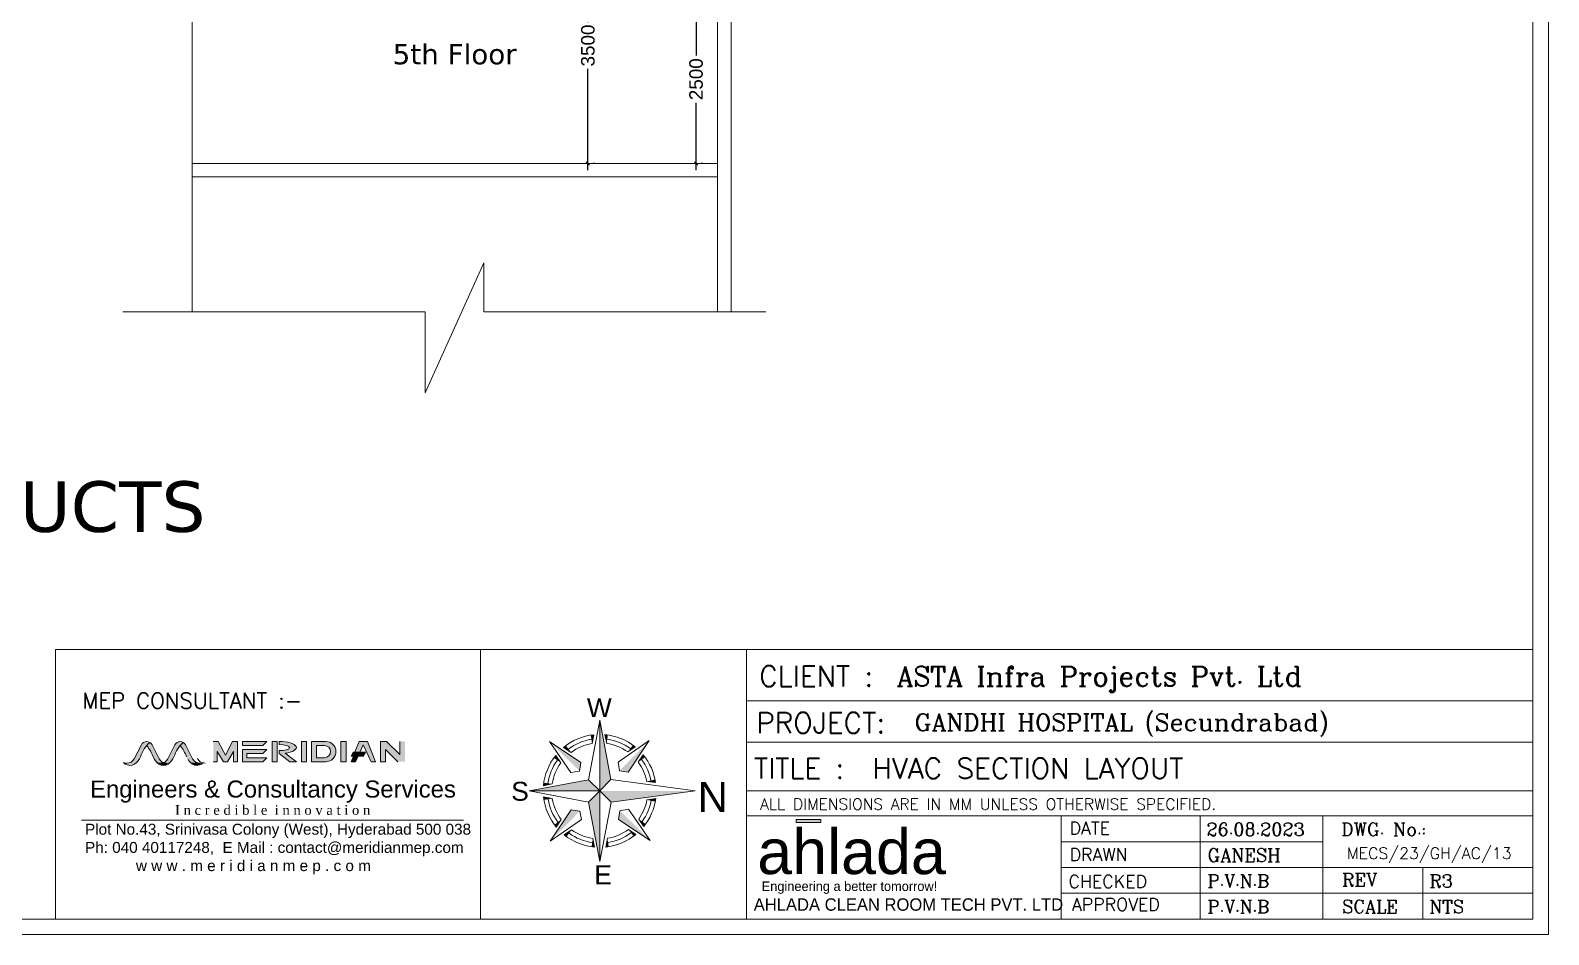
# Model space of a CAD drawing. Extents: x 3505867 to 4040009, y -660366 to -590408.
# Drawn here: x 4017497 to 4040009, y -625948 to -612528 of the extents above; entities that cross this region are included whole.
import ezdxf
from ezdxf.enums import TextEntityAlignment as Align

# ---------------------------------------------------------------- set-up
doc = ezdxf.new("R2010")
doc.units = 0
doc.header["$LTSCALE"] = 6
doc.header["$MEASUREMENT"] = 0
doc.linetypes.add('Hidden 2mm', pattern=[3, 2, -0.9999999999999999])
doc.layers.get('0').update_dxf_attribs({"linetype": 'CONTINUOUS', "lineweight": 0})
doc.layers.get('Defpoints').update_dxf_attribs({"linetype": 'CONTINUOUS', "lineweight": 0})
for name, color, linetype, lineweight in [('AHU-N Ducting', 30, 'CONTINUOUS', 0), ('FURNITURE WALL', 8, 'CONTINUOUS', 0), ('hatch', 252, 'CONTINUOUS', 0), ('MEP_HVAC_RA_DUCT', 1, 'CONTINUOUS', 0), ('MEP_HVAC_TEXT', 7, 'CONTINUOUS', 0), ('TITLE', 7, 'CONTINUOUS', 0)]:
    doc.layers.add(name, color=color, linetype=linetype, lineweight=lineweight)
doc.styles.add('ARIAL', font='arial.ttf')
doc.styles.add('FS-ARIAL', font='arial.ttf')
doc.styles.add('IRFAN', font='romans.shx')
doc.styles.add('RAGHAV', font='')
doc.styles.add('sudheer', font='romanc.shx')
doc.styles.add('VERDANA', font='verdana.ttf')
doc.styles.get('RAGHAV').set_extended_font_data('Sakkal Majalla')
doc.dimstyles.new('TEXT', dxfattribs={"dimscale": 0, "dimtxt": 500, "dimasz": 100, "dimexe": 75, "dimexo": 100, "dimgap": 50, "dimtad": 0, "dimdec": 0, "dimzin": 0, "dimdsep": 46, "dimtxsty": 'ARIAL', "dimblk": 'OBLIQUE', "dimcen": 0.09, "dimdle": 100, "dimclrd": 256, "dimclre": 256, "dimclrt": 6, "dimadec": 0, "dimazin": 0, "dimtfac": 1, "dimtdec": 0, "dimtofl": 0, "dimtmove": 2, "dimatfit": 3, "dimfxl": 1, "dimfrac": 2, "dimtolj": 1, "dimtzin": 0, "dimarcsym": 0})

# ---------------------------------------------------------------- blocks, each defined once
blk = doc.blocks.new('_Oblique')
at = {"color": 0, "linetype": 'ByBlock', "lineweight": -2}
blk.add_line((-0.5, -0.5), (0.5, 0.5), dxfattribs=at)
blk = doc.blocks.new('*D133')
at = {"layer": 'Defpoints', "color": 0, "linetype": 'ByBlock', "transparency": 16777216}
for p in [(4027368.055144658, -612003.2798517904), (4027368.055144658, -614503.2798517904), (4027368.05514469, -614503.2798517904)]:
    blk.add_point(p, dxfattribs=at)
at = {"layer": 'MEP_HVAC_RA_DUCT', "linetype": 'ByBlock', "lineweight": -2, "transparency": 16777216}
for p, q in [((4027368.05514469, -611903.2798517904), (4027368.05514469, -612903.27985179)), ((4027468.055144658, -612003.2798517904), (4027443.05514469, -612003.2798517904)), ((4027368.05514469, -614603.2798517904), (4027368.05514469, -613603.27985179)), ((4027468.055144658, -614503.2798517904), (4027443.05514469, -614503.2798517904))]:
    blk.add_line(p, q, dxfattribs=at)
at = {"layer": 'MEP_HVAC_RA_DUCT', "linetype": 'ByBlock', "lineweight": -2, "transparency": 16777216, "xscale": 50, "yscale": 50, "zscale": 50}
for p, rotation in [((4027368.05514469, -612003.2798517904), 90), ((4027368.05514469, -614503.2798517904), 270)]:
    blk.add_blockref('_Oblique', p, dxfattribs=dict(at, rotation=rotation))
at = {"layer": 'MEP_HVAC_RA_DUCT', "color": 6, "linetype": 'ByBlock', "transparency": 16777216, "insert": (4027368.05514469, -613253.2798517904), "char_height": 200, "attachment_point": 5, "rotation": 90, "style": 'ARIAL'}
blk.add_mtext('\\A1;2500', dxfattribs=at)
blk = doc.blocks.new('*D136')
at = {"layer": 'Defpoints', "color": 0, "linetype": 'ByBlock', "transparency": 16777216}
for p in [(4025764.436144723, -611003.2798517904), (4025764.436144747, -611003.2798517904), (4025764.436144723, -614503.2798517904)]:
    blk.add_point(p, dxfattribs=at)
at = {"layer": 'MEP_HVAC_RA_DUCT', "linetype": 'ByBlock', "lineweight": -2, "transparency": 16777216}
for p, q in [((4025764.436144747, -610903.2798517904), (4025764.436144747, -612405.0533852149)), ((4025864.436144723, -611003.2798517904), (4025839.436144747, -611003.2798517904)), ((4025764.436144747, -614603.2798517904), (4025764.436144747, -613101.5063183662)), ((4025864.436144723, -614503.2798517904), (4025839.436144747, -614503.2798517904))]:
    blk.add_line(p, q, dxfattribs=at)
at = {"layer": 'MEP_HVAC_RA_DUCT', "linetype": 'ByBlock', "lineweight": -2, "transparency": 16777216, "xscale": 50, "yscale": 50, "zscale": 50}
for p, rotation in [((4025764.436144747, -611003.2798517904), 90), ((4025764.436144747, -614503.2798517904), 270)]:
    blk.add_blockref('_Oblique', p, dxfattribs=dict(at, rotation=rotation))
at = {"layer": 'MEP_HVAC_RA_DUCT', "color": 6, "linetype": 'ByBlock', "transparency": 16777216, "insert": (4025764.436144747, -612753.2798517904), "char_height": 200, "attachment_point": 5, "rotation": 90, "style": 'ARIAL'}
blk.add_mtext('\\A1;3500', dxfattribs=at)
blk = doc.blocks.new('Logo')
h = blk.add_hatch(color=134)
h.dxf.hatch_style = 1
h.paths.add_polyline_path([(7.308639725975809, 6.258069192477706), (4.465298573544715, 6.258069192477706), (4.465298573544715, 5.928748429683765), (7.308639725975809, 5.928748429683765)])
at = {"color": 134}
blk.add_lwpolyline([(4.465298573544715, 6.258069192477706), (7.308639725975809, 6.258069192477706), (7.308639725975809, 5.928748429683765), (4.465298573544715, 5.928748429683765)], close=True, dxfattribs=at)
at = {"color": 134, "style": 'FS-ARIAL'}
blk.add_text('ahlada', height=5.161484117590589, dxfattribs=at).set_placement((0, 0))
at = {"color": 8, "style": 'RAGHAV'}
blk.add_text('Engineering a better tomorrow!', height=1.096885695377953, dxfattribs=at).set_placement((0.5166822813089311, -1.941864183998433))
blk = doc.blocks.new('A$C4A7C6C7E')
at = {"layer": 'TITLE', "color": 8, "lineweight": 5}
for p, q in [((-4206.891931593418, 4143.569956719874), (0, 26095.19339799881)), ((0, 26095.19339799881), (0, 0)), ((0, 0), (0, 26095.19339799881)), ((4143.569955229759, 4206.891930103302), (0, 26095.19339799881)), ((-6940.913493931294, 10517.96004921198), (-18592.01132357121, 18312.16509193182)), ((-10622.01104015112, 6780.608028173446), (-18592.01132357121, 18312.16509193182)), ((-2825.268928706646, 17518.88860762119), (-2233.914661407471, 20756.89094215631)), ((2559.266071021557, 17559.71980690956), (1918.874761462211, 20788.38175237179)), ((6780.608026683331, 10622.01103717088), (18312.16509193182, 18592.01132208109)), ((10517.96004772186, 6940.913493931294), (18312.16509193182, 18592.01132208109)), ((-14385.49175262451, 10389.95811492204), (-16256.95454627275, 13097.72213548422)), ((-10606.9225564599, 14226.27134621143), (-13342.75635033846, 16056.45506531)), ((10389.95811492204, 14385.49175113439), (13097.72213548422, 16256.95454478264)), ((14226.27134621143, 10606.9225564599), (16056.45506531, 13342.75635033846)), ((-7436.804530024528, 7324.86603707075), (-10622.01104015112, 6780.608028173446)), ((-7436.804530024528, 7324.86603707075), (-6940.913493931294, 10517.96004921198)), ((7324.866035580635, 7436.804530024528), (6780.608026683331, 10622.01103717088)), ((7324.866035580635, 7436.804530024528), (10517.96004772186, 6940.913493931294)), ((-4206.891931593418, 4143.569956719874), (-26095.19339799881, 0)), ((0, 0), (-26095.19339799881, 0)), ((-26095.19339799881, 0), (0, 0)), ((-4143.569958209991, -4206.891930103302), (-26095.19339799881, 0)), ((-17559.71980839968, 2559.266072511673), (-20788.38175386191, 1918.874762952327)), ((-4206.891931593418, 4143.569956719874), (0, 0)), ((0, 0), (-4206.891931593418, 4143.569956719874)), ((0, 0), (-4143.569958209991, -4206.891930103302)), ((-4143.569958209991, -4206.891930103302), (0, 0)), ((0, 0), (4143.569955229759, 4206.891930103302)), ((4143.569955229759, 4206.891930103302), (0, 0)), ((0, 0), (4206.891928613186, -4143.569956719874)), ((4206.891928613186, -4143.569956719874), (0, 0)), ((0, 0), (0, -26095.19339799881)), ((0, -26095.19339799881), (0, 0)), ((17393.81232410669, 3514.099511504173), (20645.9898635745, 3095.480373501778)), ((17393.81232410669, 3514.099511504173), (20645.9898635745, 3095.480373501778)), ((-17518.88860762119, -2825.268928706646), (-20756.89094215631, -2233.914661407471)), ((-4143.569958209991, -4206.891930103302), (0, -26095.19339799881)), ((4206.891928613186, -4143.569956719874), (0, -26095.19339799881)), ((17433.07092934847, -3311.806355416775), (20680.36240488291, -2856.835140287876)), ((17433.07092934847, -3311.806355416775), (20680.36240488291, -2856.835140287876)), ((17433.74369889498, -3310.314664244652), (20680.36240488291, -2856.835140287876)), ((-10517.96005070209, -6940.913493931294), (-18312.16509342193, -18592.01132357121)), ((-6780.608028173446, -10622.011038661), (-18312.16509342193, -18592.01132357121)), ((-14226.27134770155, -10606.9225564599), (-16056.45506531, -13342.75634884834)), ((-7324.866038560866, -7436.804528534413), (-10517.96005070209, -6940.913493931294)), ((-7324.866038560866, -7436.804528534413), (-6780.608028173446, -10622.011038661)), ((7436.804527044295, -7324.86603707075), (6940.913493931294, -10517.96004921198)), ((6940.913493931294, -10517.96004921198), (18592.01132208109, -18312.16509342193)), ((7436.804527044295, -7324.86603707075), (10622.01103717088, -6780.608026683331)), ((10622.01103717088, -6780.608026683331), (18592.01132208109, -18312.16509342193)), ((14385.49174964428, -10389.95811492204), (16256.95454478264, -13097.72213548422)), ((-10389.95811492204, -14385.49175113439), (-13097.72213548422, -16256.95454627275)), ((10606.9225564599, -14226.27134770155), (13342.75634884834, -16056.45506531)), ((-2559.266074001789, -17559.71980690956), (-1918.87476593256, -20788.38175237179)), ((2825.268928706646, -17518.88860762119), (2233.914658427238, -20756.8909406662))]:
    blk.add_line(p, q, dxfattribs=at)
at = {"layer": 'TITLE', "color": 5}
for p in [(4143.569955229759, 4206.891930103302), (4206.891928613186, -4143.569956719874)]:
    blk.add_line(p, (35289.04303461313, 0), dxfattribs=at)
at = {"layer": 'TITLE', "color": 8, "lineweight": 5}
for radius, start, end in [(20876.75492653439, 96.14268864793837, 129.7262482949075), (19310.99830704234, 99.16120499793921, 126.7077318310557), (17745.24168755422, 99.16120499793921, 126.7077318310557), (20876.75492653439, 51.14268861743448, 84.72624833369564), (17745.24168755422, 54.1612050822801, 81.70773185857391), (19310.99830704623, 54.1612050822801, 81.70773185857391), (20876.75492653439, 141.1426886174345, 174.7262482394833), (19310.99830703844, 144.1612050155898, 171.7077318585739), (19310.99830704631, 9.851360206625351, 36.70773183105571), (20876.75492653439, 8.526916737729403, 39.72624829490754), (17745.24168755422, 144.1612050155898, 171.7077318585739), (17745.24168755422, 11.42181301089634, 36.70773183105571), (20876.75492653439, 186.142688621411, 219.7262482949076), (19310.99830704666, 189.1612049847691, 216.7077318310557), (17745.24168755422, 189.1612049847691, 216.7077318310557), (17745.24168755422, 324.1612050155898, 349.2486835275301), (19310.99830704746, 324.1612050155898, 350.8143404501286), (20876.75492653439, 321.1426886174345, 352.1348021018367), (20876.75492653439, 231.1426886174345, 264.7262483336957), (19310.99830704712, 234.1612050822801, 261.7077318585739), (17745.24168755422, 234.1612050822801, 261.7077318585739), (20876.75492653439, 276.1426886479383, 309.7262482949075), (17745.24168755422, 279.1612049979392, 306.7077318310557), (19310.99830704516, 279.1612049979392, 306.7077318310557)]:
    blk.add_arc((0, 0), radius, start, end, dxfattribs=at)
for points in [[(0, 26095.19339799881), (4143.569955229759, 4206.891930103302), (0, 0)], [(-18592.01132357121, 18312.16509193182), (-6940.913493931294, 10517.96004921198), (-7436.804530024528, 7324.86603707075)], [(-3323.845799267292, 20610.45718491077), (-2233.914661407471, 20756.89094215631), (-2825.268928706646, 17518.88860762119)], [(3010.901261866093, 20658.49389135838), (1918.874761462211, 20788.38175237179), (2559.266071021557, 17559.71980690956)], [(18312.16509193182, 18592.01132208109), (10517.96004772186, 6940.913493931294), (7324.866035580635, 7436.804530024528)], [(13097.72213548422, 16256.95454478264), (12223.48013520241, 16924.10794198513), (10389.95811492204, 14385.49175113439)], [(-16256.95454627275, 13097.72213548422), (-16924.10794347524, 12223.48013520241), (-14385.49175262451, 10389.95811492204)], [(-13342.75635033846, 16056.45506531), (-12478.73242050409, 16736.7898195982), (-10606.9225564599, 14226.27134621143)], [(16056.45506531, 13342.75635033846), (16736.7898195982, 12478.73241901398), (14226.27134621143, 10606.9225564599)], [(-26095.19339799881, 0), (-4206.891931593418, 4143.569956719874), (0, 0)], [(-20658.49389284849, 3010.901263356209), (-20788.38175386191, 1918.874762952327), (-17559.71980839968, 2559.266072511673)], [(0, -26095.19339799881), (-4143.569958209991, -4206.891930103302), (0, 0)], [(20645.9898635745, 3095.480373501778), (20456.6875949502, 4166.872785985471), (17393.81232410669, 3514.099511504173)], [(-20610.45718491077, -3323.845797777176), (-20756.89094215631, -2233.914661407471), (-17518.88860762119, -2825.268928706646)], [(20680.36240488291, -2856.835140287876), (20503.05638164282, -3930.278024077415), (17433.07092934847, -3311.806355416775)], [(-18312.16509342193, -18592.01132357121), (-10517.96005070209, -6940.913493931294), (-7324.866038560866, -7436.804528534413)], [(-16056.45506531, -13342.75634884834), (-16736.78982108831, -12478.73242050409), (-14226.27134770155, -10606.9225564599)], [(18592.01132208109, -18312.16509342193), (6940.913493931294, -10517.96004921198), (7436.804527044295, -7324.86603707075)], [(16256.95454478264, -13097.72213548422), (16924.10794198513, -12223.48013520241), (14385.49174964428, -10389.95811492204)], [(-13097.72213548422, -16256.95454627275), (-12223.48013520241, -16924.10794347524), (-10389.95811492204, -14385.49175113439)], [(13342.75634884834, -16056.45506531), (12478.73241901398, -16736.7898195982), (10606.9225564599, -14226.27134770155)], [(-3010.901263356209, -20658.49389135838), (-1918.87476593256, -20788.38175237179), (-2559.266074001789, -17559.71980690956)], [(3323.845797777176, -20610.45718491077), (2233.914658427238, -20756.8909406662), (2825.268928706646, -17518.88860762119)]]:
    blk.add_solid(points, dxfattribs=at)
at = {"layer": 'TITLE', "color": 5}
blk.add_solid([(35289.04303461313, 0), (4206.891928613186, -4143.569956719874), (0, 0)], dxfattribs=at)
blk = doc.blocks.new('MECS')
at = {"layer": 'AHU-N Ducting', "lineweight": 0}
for color, points in [(160, [(0.5134121462452396, 0.9090535810691411, -0.255341921221145), (0.5145768996701445, 0.912287291370199, -0.0468472647748238), (0.5216573496010881, 0.9294547023055619, -0.02665404777678521), (0.5336342063745126, 0.9523017867876555, -0.06718534236502927), (0.5556565003610188, 0.9834757225398514, -0.02764109542235114), (0.5738745622465666, 1.003062886091293), (0.5766256133007953, 1.006020680794153, 0.1721363590096937), (0.5505140324168423, 1.011612092831704, 0.2473140975325933), (0.5199152673609156, 0.990002997602848), (0.4721895616269332, 0.8959762340672447, -0.01800133279279188), (0.4702329186293511, 0.8924425501871536, -0.03191826124391834), (0.4661593275680615, 0.8865579408482758, -0.10706332640321), (0.4578792062891825, 0.878103115775042, -0.06872213656596317), (0.4448145115283366, 0.8700396566532579, -0.1100815216467871), (0.4328884929311516, 0.8662964673627914, -0.04816773781383378), (0.4221518354338086, 0.8652597410154012, -0.2553419212163173), (0.4220358712937212, 0.8652596211915509, -0.1055217205861158), (0.4103804133107057, 0.8664834367568037, -0.05287384099968509), (0.3991274403419439, 0.8701487347559893, 0.05054860804395004), (0.4093426809361326, 0.8618595423592463, 0.158790178535047), (0.4483361824497781, 0.8512470793146013, 0.02557253404730241), (0.4549705379184891, 0.8519151542827459, 0.05690113489079723), (0.4703863626932994, 0.8580222609840502, 0.07612807459237678), (0.4928284065502248, 0.8754018488679505, 0.05635508372328296), (0.5070302214118503, 0.8948318576810209)]), (150, [(0.5738745622465666, 1.003062886091293), (0.5556565003610187, 0.9834757225398514, -0.08871706839118897), (0.5985678696283647, 0.909053581069051), (0.606061486380822, 0.89483185768066, 0.0908047400681244), (0.6258840872999482, 0.8691652436534564, 0.09462166198595127), (0.6465687088664405, 0.8652597410154012, 0.09762620718751959), (0.6678649370783271, 0.8694578930597028, -0.1798615287096714), (0.6391234390957357, 0.8959762340672447), (0.5913977333575124, 0.9900029976114196, 0.1368225701357831), (0.5768519750966852, 1.005880687949675, 0.004232813224522215)]), (160, [(0.7385117872205167, 0.909053581069051, -0.2553419212210821), (0.7396765406437975, 0.912287291370199, -0.0468472648161624), (0.7467569905745608, 0.9294547023055619, -0.02665404768152423), (0.7587338473479852, 0.9523017867876555, -0.0671853423456069), (0.7807561413347619, 0.9834757225398514, -0.02764109536567236), (0.7989742032197685, 1.003062886091293), (0.8017252542742679, 1.006020680794153, 0.1721363590409371), (0.7756136733902246, 1.011612092831704, 0.2473140974765815), (0.745014908334659, 0.990002997602848), (0.6972892026003155, 0.8959762340672447, -0.01800133322273754), (0.6953325596030944, 0.8924425501871536, -0.03191826041983521), (0.6912589685412633, 0.8865579408482758, -0.1070633264490691), (0.6829788472626551, 0.878103115775042, -0.06872213649297712), (0.6699141525020799, 0.8700396566532579, -0.1100815216296455), (0.6579881339048046, 0.8662964673627914, -0.04816773779806655), (0.6472514764075519, 0.8652597410154012, -0.255341921221943), (0.6471355122674645, 0.8652596211915509, -0.1055217205828826), (0.6354800542840878, 0.8664834367568037, -0.05287384108009963), (0.6242270813156874, 0.8701487347559893, 0.05054860803605635), (0.6344423219093345, 0.8618595423592463, 0.1587901785338139), (0.6734358234232507, 0.8512470793146013, 0.02557253404856175), (0.6800701788916007, 0.8519151542827459, 0.05690113471568389), (0.6954860036670426, 0.8580222609840502, 0.07612807450990046), (0.717928047523968, 0.8754018488679504, 0.05635508364208738), (0.7321298623846912, 0.8948318576810209)]), (150, [(0.7989742032197685, 1.003062886091293), (0.7807561413347619, 0.9834757225398514, -0.08282162458354263), (0.824217065318585, 0.9090771159288699), (0.8311611273545652, 0.89483185768066, 0.09080474013753037), (0.8509837282734207, 0.8691652436534564, 0.09462166197701749), (0.8716683498401837, 0.8652597410154012, 0.09762620721909913), (0.892964578051529, 0.8694578930597028, -0.1798615287170609), (0.8642230800689376, 0.8959762340672447), (0.8164973743309851, 0.9900029976114196, 0.1368225702393716), (0.8019516160670902, 1.005880687950846, 0.00423281322532398)]), (1, [(1.030236444528139, 0.9438043992806316), (1.071119814834754, 0.8756654487700585), (1.098384609470751, 0.8756654487700585), (1.139267979777095, 0.9438043992806316), (1.139267979777095, 0.8756654487700585), (1.166523559981414, 0.8756654487700585), (1.166523559981414, 1.011943349791295), (1.132454084726353, 1.011943349791295), (1.085966086906956, 0.9199812081284943), (1.037050339579422, 1.011943349791295), (1.002980864324091, 1.011943349791295), (1.002980864324091, 0.8756654487700585), (1.030236444528139, 0.8756654487700585)]), (251, [(1.200593035236746, 1.011943349791295), (1.200593035236746, 0.9846877695869755), (1.336870936257982, 0.9846877695869755), (1.364126516462392, 1.011943349791295)]), (251, [(1.200593035236746, 0.9574321893827462), (1.200593035236746, 0.8756654487700585), (1.336870936257982, 0.8756654487700585), (1.364126516462392, 0.9029210289742877), (1.227848615441156, 0.9029210289742877), (1.227848615441156, 0.930176609178517), (1.336870936257982, 0.930176609178517), (1.364126516462392, 0.9574321893827462)]), (251, [(1.398195991717182, 0.8756654487700585), (1.432265466973055, 0.8756654487700585), (1.432265466973055, 1.011943349791295), (1.398195991717182, 1.011943349791295)]), (251, [(1.629868423453673, 1.011943349791295), (1.59579894819807, 1.011943349791295), (1.59579894819807, 0.8756654487700585), (1.629868423453673, 0.8756654487700585)]), (251, [(1.895610330445043, 1.011943349791295), (1.861540855189982, 1.011943349791295), (1.861540855189982, 0.8756654487700585), (1.895610330445043, 0.8756654487700585)]), (251, [(2.011446546313153, 0.9132142722493442), (2.027431130986065, 0.9404698524534832), (1.94330759580249, 0.9404698524534832), (1.929679805700646, 0.9132142722493442)]), (251, [(2.011446546313153, 0.99036134481426), (2.063858128663246, 0.8756654487700585), (2.093213286926021, 0.8756654487700585), (2.038702126517292, 1.011943349791295), (1.984190966108743, 1.011943349791295), (1.955601567173546, 0.9404698524534832), (1.988648066588688, 0.9404698524534832)]), (251, [(2.161352237436324, 0.9589543396937112), (2.243118978049192, 0.8756654487700585), (2.290816243406638, 0.8756654487700585), (2.290816243406638, 1.011943349791295), (2.256746768151036, 1.011943349791295), (2.256746768151036, 0.9240548263224531), (2.168166132487245, 1.011943349791295), (2.127282762180992, 1.011943349791295), (2.127282762180992, 0.8756654487700585), (2.161352237436324, 0.8756654487700585)]), (160, [(0.6891611652876872, 0.8652597410154012, -0.0976262072296882), (0.6678649370783271, 0.869457893059793, -0.09762620719819004), (0.6465687088664405, 0.8652597410154012, -0.09462166198179703), (0.6258840872999482, 0.8691652436534564, 0.08724935658191231), (0.6523345167657667, 0.8526558393570214, 0.2544598487685659), (0.7121855603806347, 0.8701487347559893, -0.1060441435256532)]), (150, [(0.9142608062611598, 0.8652597410154012, -0.09762620721833866), (0.892964578051529, 0.8694578930597028, -0.09762620723901456), (0.8716683498401837, 0.8652597410154012, -0.0946216619631427), (0.85098372827315, 0.8691652436534564, 0.08724935651290638), (0.8774341577386077, 0.8526558393570214, 0.2544598487684722), (0.9372852013538366, 0.8701487347559893, -0.1060441435228971)]), (251, [(1.976193322036766, 0.9132142722493442), (1.944699335091728, 0.9132142722493442), (1.929679805700646, 0.8756654487700585), (1.95903496396306, 0.8756654487699682)])]:
    blk.add_hatch(color=color, dxfattribs=at).paths.add_polyline_path(points)
h = blk.add_hatch(color=251, dxfattribs=at)
edge = h.paths.add_edge_path()
edge.add_ellipse((1.445893257074899, 0.9710599794848609), major_axis=(-0.1158362158680351, 0), ratio=0.3529411764705883, start_angle=110.1798157566864, end_angle=270)
edge.add_line((1.445893257074899, 1.011943349791295), (1.445893257074899, 0.9915016646380779))
edge.add_ellipse((1.445893257074899, 0.9710599794848609), major_axis=(-0.07012065025681041, 0), ratio=0.2915216142222994, start_angle=90, end_angle=270, ccw=False)
edge.add_line((1.445893257074899, 0.9506182943317341), (1.445893257074899, 0.930176609178517))
edge.add_line((1.445893257074899, 0.930176609178517), (1.518865497210324, 0.8756654487699682))
edge.add_line((1.518865497210324, 0.8756654487700585), (1.561729472942829, 0.8756654487700585))
edge.add_line((1.561729472943099, 0.8756654487700585), (1.485852994268342, 0.9326862509446157))
h = blk.add_hatch(color=251, dxfattribs=at)
h.paths.add_polyline_path([(1.663937898709004, 0.8756654487700585), (1.759332429423987, 0.8756654487700586, 1.000000000016551), (1.759332429423987, 1.011943349791295), (1.663937898709004, 1.011943349791295)])
h.paths.add_polyline_path([(1.698007373964065, 0.9846877695869755), (1.751107687934599, 0.9846877695869753, -0.9999999999691073), (1.751107687934599, 0.9029210289742877), (1.698007373964065, 0.9029210289742877)], flags=16)
at = {"layer": 'AHU-N Ducting', "color": 160, "lineweight": 0}
for p, q in [((0.4721895616269332, 0.8959762340671544, -0.004746985392664118), (0.5199152673651564, 0.9900029976114196, -0.004746985392664118)), ((0.6972892026003155, 0.8959762340671544, -0.004746985392664118), (0.7450149083391703, 0.9900029976114196, -0.004746985392664118)), ((0.5070302214118503, 0.8948318576810209, -0.004746985392664118), (0.5134121462455102, 0.909053581069051, -0.004746985392664118)), ((0.7321298623846912, 0.8948318576810209, -0.004746985392664118), (0.7385117872186219, 0.909053581069051, -0.004746985392664118))]:
    blk.add_line(p, q, dxfattribs=at)
at = {"layer": 'AHU-N Ducting', "color": 150, "lineweight": 0}
for p, q in [((0.6391234390957357, 0.8959762340671544, -0.004746985392664118), (0.5913977333575124, 0.9900029976114196, -0.004746985392664118)), ((0.8642230800689376, 0.8959762340671544, -0.004746985392664118), (0.8164973743309851, 0.9900029976114196, -0.004746985392664118)), ((0.6060614863808219, 0.8948318576810209, -0.004746985392664118), (0.5985678696283647, 0.909053581069051, -0.004746985392664118))]:
    blk.add_line(p, q, dxfattribs=at)
at = {"layer": 'AHU-N Ducting', "color": 1, "lineweight": 0}
for p, q in [((1.002980864324091, 1.011943349791205, -0.004746985392664118), (1.037050339579422, 1.011943349791205, -0.004746985392664118)), ((1.030236444528139, 0.9438043992806316, -0.004746985392664118), (1.071119814834754, 0.8756654487700585, -0.004746985392664118)), ((1.030236444528139, 0.8756654487700585, -0.004746985392664118), (1.030236444528139, 0.9438043992806316, -0.004746985392664118)), ((1.030236444528139, 0.8756654487700585, -0.004746985392664118), (1.030236444528139, 0.9438043992806316, -0.004746985392664118)), ((1.037050339579422, 1.011943349791205, -0.004746985392664118), (1.085966086906956, 0.919981208128404, -0.004746985392664118)), ((1.132454084726353, 1.011943349791205, -0.004746985392664118), (1.085966086906956, 0.919981208128404, -0.004746985392664118)), ((1.139267979777095, 0.9438043992806316, -0.004746985392664118), (1.098384609470751, 0.8756654487700585, -0.004746985392664118)), ((1.166523559981414, 1.011943349791205, -0.004746985392664118), (1.132454084726353, 1.011943349791205, -0.004746985392664118)), ((1.134267582426063, 1.011943349791205, -0.004746985392664118), (1.161523162629841, 1.011943349791205, -0.004746985392664118)), ((1.139267979777095, 0.8756654487700585, -0.004746985392664118), (1.139267979777095, 0.9438043992806316, -0.004746985392664118)), ((1.139267979777095, 0.8756654487700585, -0.004746985392664118), (1.139267979777095, 0.9438043992806316, -0.004746985392664118)), ((1.166523559981414, 0.8756654487700585, -0.004746985392664118), (1.166523559981414, 1.011943349791205, -0.004746985392664118)), ((1.030236444528139, 0.8756654487700585, -0.004746985392664118), (1.002980864324091, 0.8756654487700585, -0.004746985392664118)), ((1.071119814834754, 0.8756654487700585, -0.004746985392664118), (1.098384609470751, 0.8756654487700585, -0.004746985392664118)), ((1.139267979777095, 0.8756654487700585, -0.004746985392664118), (1.166523559981414, 0.8756654487700585, -0.004746985392664118))]:
    blk.add_line(p, q, dxfattribs=at)
at = {"layer": 'AHU-N Ducting', "color": 251, "lineweight": 0}
for p, q in [((1.200593035236746, 1.011943349791205, -0.004746985392664118), (1.364126516462392, 1.011943349791205, -0.004746985392664118)), ((1.200593035236746, 0.9846877695869755, -0.004746985392664118), (1.200593035236746, 1.011943349791205, -0.004746985392664118)), ((1.200593035236746, 0.9846877695869755, -0.004746985392664118), (1.336870936257982, 0.9846877695869755, -0.004746985392664118)), ((1.200593035236746, 0.9574321893827462, -0.004746985392664118), (1.364126516462392, 0.9574321893827462, -0.004746985392664118)), ((1.200593035236746, 0.8756654487700585, -0.004746985392664118), (1.200593035236746, 0.9574321893827462, -0.004746985392664118)), ((1.227848615441156, 0.930176609178517, -0.004746985392664118), (1.336870936257982, 0.930176609178517, -0.004746985392664118)), ((1.227848615441156, 0.9029210289742877, -0.004746985392664118), (1.227848615441156, 0.930176609178517, -0.004746985392664118)), ((1.336870936257982, 0.9846877695869755, -0.004746985392664118), (1.364126516462392, 1.011943349791205, -0.004746985392664118)), ((1.336870936257982, 0.930176609178517, -0.004746985392664118), (1.364126516462392, 0.9574321893827462, -0.004746985392664118)), ((1.398195991717182, 1.011943349791205, -0.004746985392664118), (1.432265466973055, 1.011943349791205, -0.004746985392664118)), ((1.398195991717182, 1.011943349791205, -0.004746985392664118), (1.398195991717182, 0.8756654487700585, -0.004746985392664118)), ((1.432265466973055, 1.011943349791205, -0.004746985392664118), (1.432265466973055, 0.8756654487700585, -0.004746985392664118)), ((1.445893257074899, 1.011943349791205, -0.004746985392664118), (1.445893257074899, 0.9915016646380779, -0.004746985392664118)), ((1.445893257074899, 0.930176609178517, -0.004746985392664118), (1.445893257074899, 0.9506182943317341, -0.004746985392664118)), ((1.445893257074899, 0.930176609178517, -0.004746985392664118), (1.518865497210324, 0.8756654487700585, -0.004746985392664118)), ((1.485852994268342, 0.9326862509445254, -0.004746985392664118), (1.561729472943099, 0.8756654487700585, -0.004746985392664118)), ((1.59579894819807, 1.011943349791205, -0.004746985392664118), (1.629868423453673, 1.011943349791205, -0.004746985392664118)), ((1.59579894819807, 0.8756654487700585, -0.004746985392664118), (1.59579894819807, 1.011943349791205, -0.004746985392664118)), ((1.629868423453673, 1.011943349791205, -0.004746985392664118), (1.629868423453673, 0.8756654487700585, -0.004746985392664118)), ((1.663937898709004, 1.011943349791205, -0.004746985392664118), (1.759332429423987, 1.011943349791205, -0.004746985392664118)), ((1.663937898709004, 1.011943349791205, -0.004746985392664118), (1.663937898709004, 0.8756654487700585, -0.004746985392664118)), ((1.698007373964065, 0.9846877695869755, -0.004746985392664118), (1.751107687934599, 0.9846877695869755, -0.004746985392664118)), ((1.698007373964065, 0.9846877695869755, -0.004746985392664118), (1.698007373964065, 0.9029210289742877, -0.004746985392664118)), ((1.861540855189982, 1.011943349791205, -0.004746985392664118), (1.895610330445043, 1.011943349791205, -0.004746985392664118)), ((1.861540855189982, 0.8756654487700585, -0.004746985392664118), (1.861540855189982, 1.011943349791205, -0.004746985392664118)), ((1.895610330445043, 1.011943349791205, -0.004746985392664118), (1.895610330445043, 0.8756654487700585, -0.004746985392664118)), ((1.929679805700646, 0.913214272249254, -0.004746985392664118), (1.94330759580249, 0.9404698524534832, -0.004746985392664118)), ((2.027431130986065, 0.9404698524534832, -0.004746985392664118), (1.94330759580249, 0.9404698524534832, -0.004746985392664118)), ((1.955601567173546, 0.9404698524534832, -0.004746985392664118), (1.984190966108743, 1.011943349791205, -0.004746985392664118)), ((1.984190966108743, 1.011943349791205, -0.004746985392664118), (2.038702126517292, 1.011943349791205, -0.004746985392664118)), ((1.988648066588688, 0.9404698524534832, -0.004746985392664118), (2.011446546313153, 0.9903613448141697, -0.004746985392664118)), ((2.063858128663246, 0.8756654487700585, -0.004746985392664118), (2.011446546313153, 0.9903613448141697, -0.004746985392664118)), ((2.027431130986065, 0.9404698524534832, -0.004746985392664118), (2.011446546313153, 0.913214272249254, -0.004746985392664118)), ((2.093213286926021, 0.8756654487700585, -0.004746985392664118), (2.038702126517292, 1.011943349791205, -0.004746985392664118)), ((2.127282762180992, 1.011943349791205, -0.004746985392664118), (2.168166132487245, 1.011943349791205, -0.004746985392664118)), ((2.127282762180992, 0.8756654487700585, -0.004746985392664118), (2.127282762180992, 1.011943349791205, -0.004746985392664118)), ((2.243118978049192, 0.8756654487700585, -0.004746985392664118), (2.161352237436324, 0.9589543396937112, -0.004746985392664118)), ((2.161352237436324, 0.8756654487700585, -0.004746985392664118), (2.161352237436324, 0.9589543396937112, -0.004746985392664118)), ((2.168166132487245, 1.011943349791205, -0.004746985392664118), (2.256746768151036, 0.9240548263223628, -0.004746985392664118)), ((2.256746768151036, 0.9240548263223628, -0.004746985392664118), (2.256746768151036, 1.011943349791205, -0.004746985392664118)), ((1.200593035236746, 0.8756654487700585, -0.004746985392664118), (1.336870936257982, 0.8756654487700585, -0.004746985392664118)), ((1.227848615441156, 0.9029210289742877, -0.004746985392664118), (1.364126516462392, 0.9029210289742877, -0.004746985392664118)), ((1.336870936257982, 0.8756654487700585, -0.004746985392664118), (1.364126516462392, 0.9029210289742877, -0.004746985392664118)), ((1.398195991717182, 0.8756654487700585, -0.004746985392664118), (1.432265466973055, 0.8756654487700585, -0.004746985392664118)), ((1.518865497210324, 0.8756654487700585, -0.004746985392664118), (1.561729472943099, 0.8756654487700585, -0.004746985392664118)), ((1.59579894819807, 0.8756654487700585, -0.004746985392664118), (1.629868423453673, 0.8756654487700585, -0.004746985392664118)), ((1.663937898709004, 0.8756654487700585, -0.004746985392664118), (1.759332429423987, 0.8756654487700585, -0.004746985392664118)), ((1.698007373964065, 0.9029210289742877, -0.004746985392664118), (1.751107687934599, 0.9029210289742877, -0.004746985392664118)), ((1.861540855189982, 0.8756654487700585, -0.004746985392664118), (1.895610330445043, 0.8756654487700585, -0.004746985392664118)), ((2.011446546313153, 0.913214272249254, -0.004746985392664118), (1.929679805700646, 0.913214272249254, -0.004746985392664118)), ((1.929679805700646, 0.8756654487700585, -0.004746985392664118), (1.944699335091728, 0.913214272249254, -0.004746985392664118)), ((1.95903496396306, 0.8756654487700585, -0.004746985392664118), (1.929679805700646, 0.8756654487700585, -0.004746985392664118)), ((1.95903496396306, 0.8756654487700585, -0.004746985392664118), (1.976193322036766, 0.913214272249254, -0.004746985392664118)), ((2.063858128663246, 0.8756654487700585, -0.004746985392664118), (2.093213286926021, 0.8756654487700585, -0.004746985392664118)), ((2.127282762180992, 0.8756654487700585, -0.004746985392664118), (2.161352237436324, 0.8756654487700585, -0.004746985392664118))]:
    blk.add_line(p, q, dxfattribs=at)
at = {"layer": 'AHU-N Ducting', "color": 251, "lineweight": 0, "ltscale": 0.85}
blk.add_line((0.1165964656020151, 0.4833313661174543, -0.006142948281450891), (2.68551955399356, 0.4833313661174543, -0.006142948281450891), dxfattribs=at)
at = {"layer": 'AHU-N Ducting', "color": 160, "lineweight": 0}
for centre, radius, start, end in [((0.7417863587136924, 0.8286218616061071, -0.004746985392664118), 0.2421240227987888, 132.9373247437187, 160.5981108453346), ((0.5556565003610187, 0.9718616141967287, -0.004746985392664118), 0.04008173559447583, 90, 153.0887549731676), ((0.5556565003610187, 0.9718616141967287, -0.004746985392664118), 0.04008173559447583, 26.91124502665905, 90), ((0.9668859996868943, 0.8286218616061071, -0.004746985392664118), 0.2421240227987888, 132.9373247436885, 160.5981108453417), ((0.7807561413347619, 0.9718616141967287, -0.004746985392664118), 0.04008173559447583, 90, 153.0887549740909), ((0.7807561413347619, 0.9718616141967287, -0.004746985392664118), 0.04008173559447583, 26.9112450267741, 90), ((0.4451264544360147, 0.9163969157858594, -0.004746985392664118), 0.06522885516514892, 225.1547600332335, 282.2607170516237), ((0.4220358712937212, 0.9213740510237451, -0.004746985392664118), 0.05611442983226616, 245.9053689520779, 270.1184055559717), ((0.4221518354329064, 0.9213741708475954, -0.004746985392664118), 0.05611442983226616, 270, 333.0887549734891), ((0.4248646360879693, 0.9399832544318715, -0.004746985392664118), 0.0937541041238935, 291.3377566141106, 331.210451532663), ((0.6860544255190815, 0.9361233508373039, -0.004746985392664118), 0.09002142922125515, 207.3022954123794, 248.0018617736689), ((0.670226095409397, 0.9163969157858594, -0.004746985392664118), 0.06522885516514892, 225.1547600329532, 282.2607170509705), ((0.6471355122674645, 0.9213740510237451, -0.004746985392664118), 0.05611442983226616, 245.9053689516664, 270.1184055552347), ((0.6472514764061083, 0.9213741708475954, -0.004746985392664118), 0.05611442983226616, 270, 333.0887549734892), ((0.6661865462871954, 0.9163969157858594, -0.004746985392664118), 0.06522885516514892, 257.8079966377897, 314.8452399662061), ((0.6890452011507577, 0.9213740510237451, -0.004746985392664118), 0.05611442983226616, 245.9053689520779, 270.1184055559717), ((0.6499642770614419, 0.9399832544318715, -0.004746985392664118), 0.0937541041238935, 291.3377566141106, 331.2104515326365)]:
    blk.add_arc(centre, radius, start, end, dxfattribs=at)
at = {"layer": 'AHU-N Ducting', "color": 150, "lineweight": 0}
for centre, radius, start, end in [((0.3690451605166651, 0.8262944286522125, -0.004746985392664118), 0.2439871949649071, 19.82781570482793, 40.10717689340409), ((0.5794150909876963, 0.815966263139685, -0.004746985392664118), 0.2619115070846747, 20.82439840783155, 39.75939779118104), ((0.6464527447271652, 0.9213740510237451, -0.004746985392664118), 0.05611442983226616, 248.4970917656522, 270.1184055559715), ((0.6891611652900331, 0.9213741708475954, -0.004746985392664118), 0.05611442983226616, 206.9112450267169, 270), ((0.6891611652900331, 0.9213741708475954, -0.004746985392664118), 0.05611442983226616, 206.9112450267169, 270), ((0.6465687088664405, 0.9213741708475954, -0.004746985392664118), 0.05611442983226616, 270, 292.3036001438938), ((0.9111540664921931, 0.9361233508373039, -0.004746985392664118), 0.09002142922125515, 207.3022954123795, 248.0018617736689), ((0.8715523857009084, 0.9213740510237451, -0.004746985392664118), 0.05611442983226616, 248.4970917649847, 270.1184055553267), ((0.9142608062634155, 0.9213741708475954, -0.004746985392664118), 0.05611442983226616, 206.9112450265108, 270), ((0.8716683498392815, 0.9213741708475954, -0.004746985392664118), 0.05611442983226616, 270, 292.3036001446803), ((0.8912861872601268, 0.9163969157858594, -0.004746985392664118), 0.06522885516514892, 257.7392829491069, 314.8452399670468), ((0.9141448421242304, 0.9213740510237451, -0.004746985392664118), 0.05611442983226616, 245.9053689520778, 270.1184055558794), ((0.9496233245769173, 0.9248906590848106, -0.004746985392664118), 0.0599665343237634, 206.9112450265108, 270)]:
    blk.add_arc(centre, radius, start, end, dxfattribs=at)
at = {"layer": 'AHU-N Ducting', "color": 251, "lineweight": 0}
for centre, radius in [((1.751107687934599, 0.9438043992806316, -0.004746985392664118), 0.04088337030636534), ((1.759332429423987, 0.9438043992806316, -0.004746985392664118), 0.0681389505106089)]:
    blk.add_arc(centre, radius, 270, 90, dxfattribs=at)
for major_axis, ratio, start_param in [((-0.1158362158680351, 0), 0.3529411764705883, 1.923000554194905), ((-0.07012065025681041, 0), 0.2915216142222994, 1.570796326794897)]:
    blk.add_ellipse((1.445893257074899, 0.9710599794848609, -0.004746985392664118), major_axis=major_axis, ratio=ratio, start_param=start_param, end_param=4.71238898038469, dxfattribs=at)
at = {"layer": 'AHU-N Ducting', "color": 251, "lineweight": 0, "attachment_point": 1, "style": 'ARIAL'}
for s, insert, char_height, width in [('{\\C1;Engineers & Consultancy Services \\P}', (0.1749155116136762, 0.7493232539108021, -0.01458950216844587), 0.11475, 24.25437425909253), ('{\\C252;Plot No.43, Srinivasa Colony (West), Hyderabad 500 038\\PPh: 040 40117248,  E Mail : contact@meridianmep.com\\P            w w w . m e r i d i a n m e p . c o m }', (0.14136276644183, 0.4583226879356062, -0.006142948281450891), 0.07344, 2.63264250269352)]:
    blk.add_mtext(s, dxfattribs=dict(at, insert=insert, char_height=char_height, width=width))
at = {"layer": 'AHU-N Ducting', "color": 251, "lineweight": 0, "ltscale": 0.85, "insert": (1.402428089641869, 0.5507002547054753, -0.005528653453305802), "char_height": 0.0651762882177883, "attachment_point": 5, "line_spacing_factor": 0.6, "style": 'ARIAL'}
blk.add_mtext('{\\FBatang|c0;\\C5;I n c r e d i b l e  i n n o v a t i o n\\P}', dxfattribs=at)

msp = doc.modelspace()

# ---------------------------------------------------------------- linework, layer by layer
for p, q in [((4039776.832354663, -621716.1675793823), (4017870.267375155, -621716.1675793823)), ((4017870.267375155, -625716.1675793823), (4017870.267375155, -621716.1675793823)), ((4024169.384190706, -625716.1675793823), (4024169.384190706, -621716.1675793823)), ((4028115.199498276, -625716.1675793823), (4028115.199498276, -621716.1675793823)), ((4039776.832354668, -622480.1232825821), (4028115.199498276, -622480.1232825821)), ((4039776.832354668, -623091.3539875819), (4028115.199498276, -623091.3539875819)), ((4032779.387245444, -625716.1675793823), (4032779.387245444, -624186.9272612359)), ((4034841.460287146, -625716.1675793823), (4034841.460287146, -624186.9272612359)), ((4036661.340632146, -624186.9272612359), (4036661.340632146, -625716.1675793823)), ((4036661.340632146, -624569.3221317198), (4032779.387245444, -624569.3221317198)), ((4032779.387245444, -624951.7170022045), (4039776.832354668, -624951.7170022045)), ((4038145.711148872, -625716.1675793823), (4038145.711148861, -624951.7170022045)), ((4039776.832354668, -625333.9422907961), (4032779.387245444, -625333.9422907961))]:
    msp.add_line(p, q)
at = {"lineweight": 9, "extrusion": (0, 0, -1)}
for p, q in [((4039776.832354668, -623814.817515777), (4028115.199498276, -623814.817515777)), ((4039776.832354668, -624186.9272612359), (4028115.199498276, -624186.9272612359))]:
    msp.add_line(p, q, dxfattribs=at)
at = {"color": 7}
msp.add_line((4039776.832354668, -625716.1675793823), (4028115.199498276, -625716.1675793823), dxfattribs=at)
for points in [[(4040008.664775292, -593936.5793611218), (4040008.664775292, -625948), (3994927.459591674, -625948), (3994927.459591674, -593936.5793611218)], [(4039776.832354673, -594168.4117817387), (4039776.832354673, -625716.1675793823), (3995159.292012291, -625716.1675793823), (3995159.292012291, -594168.4117817387)]]:
    msp.add_lwpolyline(points, close=True)
at = {"layer": 'hatch', "color": 7}
msp.add_line((4039776.832354668, -621715.2120761256), (4039776.832354668, -625716.1675793823), dxfattribs=at)
at = {"layer": 'MEP_HVAC_RA_DUCT', "color": 8, "linetype": 'ByBlock'}
for p, q in [((4027685.914763733, -601903.2798517904), (4027685.914763733, -616703.2798517904)), ((4027885.914763733, -616703.2798517904), (4027885.914763733, -601903.2798517904)), ((4027685.914763733, -616703.2798517904), (4027885.914763733, -616703.2798517904))]:
    msp.add_line(p, q, dxfattribs=at)
for points in [[(4019897.293073606, -601199.6229933329), (4019897.293073606, -608753.8590303706), (4019173.184410806, -608753.8590303706), (4021103.20502021, -609622.0832734182), (4019897.293073606, -609622.0832734182), (4019897.293073606, -616703.2798517904)], [(4027685.914763733, -614503.2798517904), (4019897.293073606, -614503.2798517904)], [(4027685.914763733, -614703.2798517904), (4019897.293073606, -614703.2798517904)], [(4028402.316245404, -616703.2798517904), (4024218.713326661, -616703.2798517904), (4024218.713326661, -615979.1711889908), (4023350.489083613, -617909.1917983948), (4023350.489083613, -616703.2798517904), (4018868.982686381, -616703.2798517904)]]:
    msp.add_lwpolyline(points, dxfattribs=at)

# ---------------------------------------------------------------- block references
at = {"xscale": 129.2302339714208, "yscale": 129.2302339714208, "zscale": 129.2302339714208}
msp.add_blockref('Logo', (4028274.028173318, -625049.2242818665), dxfattribs=at)
at = {"layer": 'FURNITURE WALL', "linetype": 'Hidden 2mm', "xscale": 2206.000027674606, "yscale": 2206.000027674606, "zscale": 2206.000027674606}
msp.add_blockref('MECS', (4017995.940142769, -625313.4999533639, 13.55134407887904), dxfattribs=at)
at = {"layer": 'TITLE', "linetype": 'Continuous', "extrusion": (1.311955267013883e-09, -7.575469239961776e-09, 1), "xscale": 0.040152693707034, "yscale": 0.040152693707034, "zscale": 0.040152693707034}
msp.add_blockref('A$C4A7C6C7E', (4025939.161614229, -623814.6106513123, 0.0103602449791493), dxfattribs=at)

# ---------------------------------------------------------------- texts
at = {"lineweight": 9}
for s, height, style, p in [('CLIENT :', 305.6799097080928, 'IRFAN', (4028303.43213188, -622266.6870785571)), ('ASTA Infra Projects Pvt. Ltd', 290.3959142226881, 'sudheer', (4030341.299065816, -622258.7805111283)), ('MEP CONSULTANT :-', 231.8189976944591, 'IRFAN', (4018268.278025859, -622590.681690227, 13.547375558189)), ('PROJECT:', 305.6799097080928, 'IRFAN', (4028258.659222027, -622958.9074171174)), ('GANDHI HOSPITAL (Secundrabad)', 255.5484045159656, 'sudheer', (4030608.774313532, -622924.6098122946))]:
    msp.add_text(s, height=height, dxfattribs=dict(at, style=style)).set_placement(p)
at = {"lineweight": 9, "extrusion": (0, 0, -1), "style": 'IRFAN', "text_generation_flag": 2}
for s, height, p in [('TITLE :  HVAC SECTION LAYOUT', 305.6799097080928, (-4028226.908803539, -623632.6833668953)), ('ALL DIMENSIONS ARE IN MM UNLESS OTHERWISE SPECIFIED.', 167.4774872387097, (-4028317.120733295, -624094.366208519))]:
    msp.add_text(s, height=height, dxfattribs=at).set_placement(p)
at = {"color": 64, "style": 'sudheer'}
for s, p in [('DATE', (4033205.207577115, -624367.2152530425)), ('DRAWN ', (4033400.343969207, -624760.477404462)), ('CHECKED', (4033472.491892498, -625158.6716198148)), ('APPROVED', (4033591.761313116, -625499.4739336609))]:
    msp.add_text(s, height=188.7378686060429, dxfattribs=at).set_placement(p, align=Align.MIDDLE_CENTER)
at = {"color": 6, "style": 'sudheer'}
for s, p in [('26.08.2023', (4034935.384665229, -624481.488912729)), ('GANESH', (4034948.767281083, -624864.8549031471)), ('P.V.N.B', (4034948.767281083, -625247.2497736298)), ('R3', (4038240.197590692, -625247.2497736334)), ('P.V.N.B', (4034948.767281083, -625629.4750622215)), ('NTS', (4038240.197590692, -625629.4750622215))]:
    msp.add_text(s, height=193.1446753341481, dxfattribs=at).set_placement(p)
at = {"color": 64, "style": 'sudheer'}
for s, p in [('DWG. No.:', (4036933.546447515, -624481.5073970892)), ('REV', (4036946.233760288, -625230.4176012527)), ('SCALE', (4036946.233760288, -625627.1534411451))]:
    msp.add_text(s, height=193.1446753341481, dxfattribs=at).set_placement(p)
at = {"color": 6, "style": 'sudheer'}
msp.add_text('MECS/23/GH/AC/13', height=170.694577938158, dxfattribs=at).set_placement((4038238.451378522, -624825.2042056093), align=Align.CENTER)
at = {"color": 134, "style": 'RAGHAV'}
msp.add_text('AHLADA CLEAN ROOM TECH PVT. LTD', height=183.7359957554358, dxfattribs=at).set_placement((4028222.596995895, -625592.6826466231))
at = {"layer": 'MEP_HVAC_TEXT', "color": 8, "linetype": 'ByBlock', "insert": (4021392.177858223, -612731.6818044212, 8.658389560878277e-09), "char_height": 300, "width": 4792.06675474753, "attachment_point": 1, "rotation": 359.9931245972403, "style": 'VERDANA'}
msp.add_mtext('\\pxqc;{\\C3;5th Floor}', dxfattribs=at)
at = {"layer": 'MEP_HVAC_TEXT', "color": 0, "linetype": 'ByBlock', "insert": (4013185.784082373, -619219.6592008974, 8.658389560878277e-09), "char_height": 750, "width": 11980.16688686883, "attachment_point": 1, "rotation": 359.9931245972403, "style": 'VERDANA'}
msp.add_mtext('{\\C8;RISER DUCTS}', dxfattribs=at)
at = {"layer": 'TITLE', "color": 7, "style": 'ARIAL'}
for s, height, p in [('W', 281.0877605754187, (4025747.387805632, -622720.2350669636, -3.702984188751496e-05)), ('S', 281.0877605754187, (4024626.277401451, -623960.8834215521, -3.702984188751496e-05)), ('E', 281.0877605754262, (4025857.904502075, -625200.1834095181, -3.702984188751496e-05))]:
    msp.add_text(s, height=height, dxfattribs=at).set_placement(p)
at = {"layer": 'TITLE', "color": 5, "style": 'ARIAL'}
msp.add_text('N', height=443.3408694013316, rotation=180, dxfattribs=at).set_placement((4027838.876326859, -623684.775321285, -3.702984188751496e-05))

# ---------------------------------------------------------------- dimensions: what is measured, and where the dimension line sits
at = {"layer": 'MEP_HVAC_RA_DUCT', "linetype": 'ByBlock'}
for base, p1, p2, picture, middle in [((4025764.436144747, -611003.2798517904), (4025764.436144723, -614503.2798517904), (4025764.436144723, -611003.2798517904), '*D136', (4025764.436144747, -612753.2798517904)), ((4027368.05514469, -614503.2798517904), (4027368.055144658, -612003.2798517904), (4027368.055144658, -614503.2798517904), '*D133', (4027368.05514469, -613253.2798517904))]:
    dim = msp.add_linear_dim(base=base, p1=p1, p2=p2, angle=90, dimstyle='TEXT', override={"dimscale": 1, "dimtxt": 200, "dimasz": 50}, dxfattribs=at)
    dim.commit()
    dim.dimension.update_dxf_attribs({"geometry": picture, "text_midpoint": middle})

doc.saveas('drawing.dxf')
